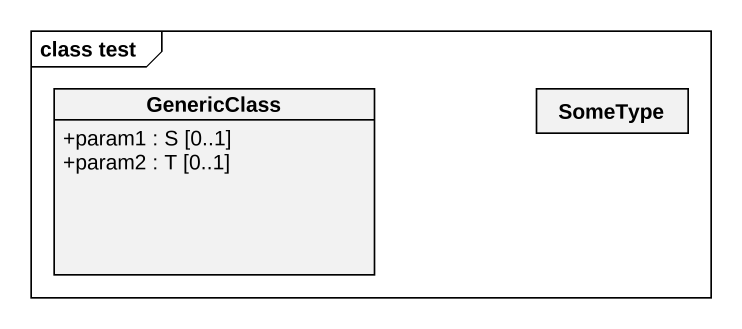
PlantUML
@startuml
mainframe class test
hide circle
hide empty members
skinparam classAttributeIconSize 0
class GenericClass {
  +param1 : S [0..1]
  +param2 : T [0..1]
}
class SomeType
@enduml
